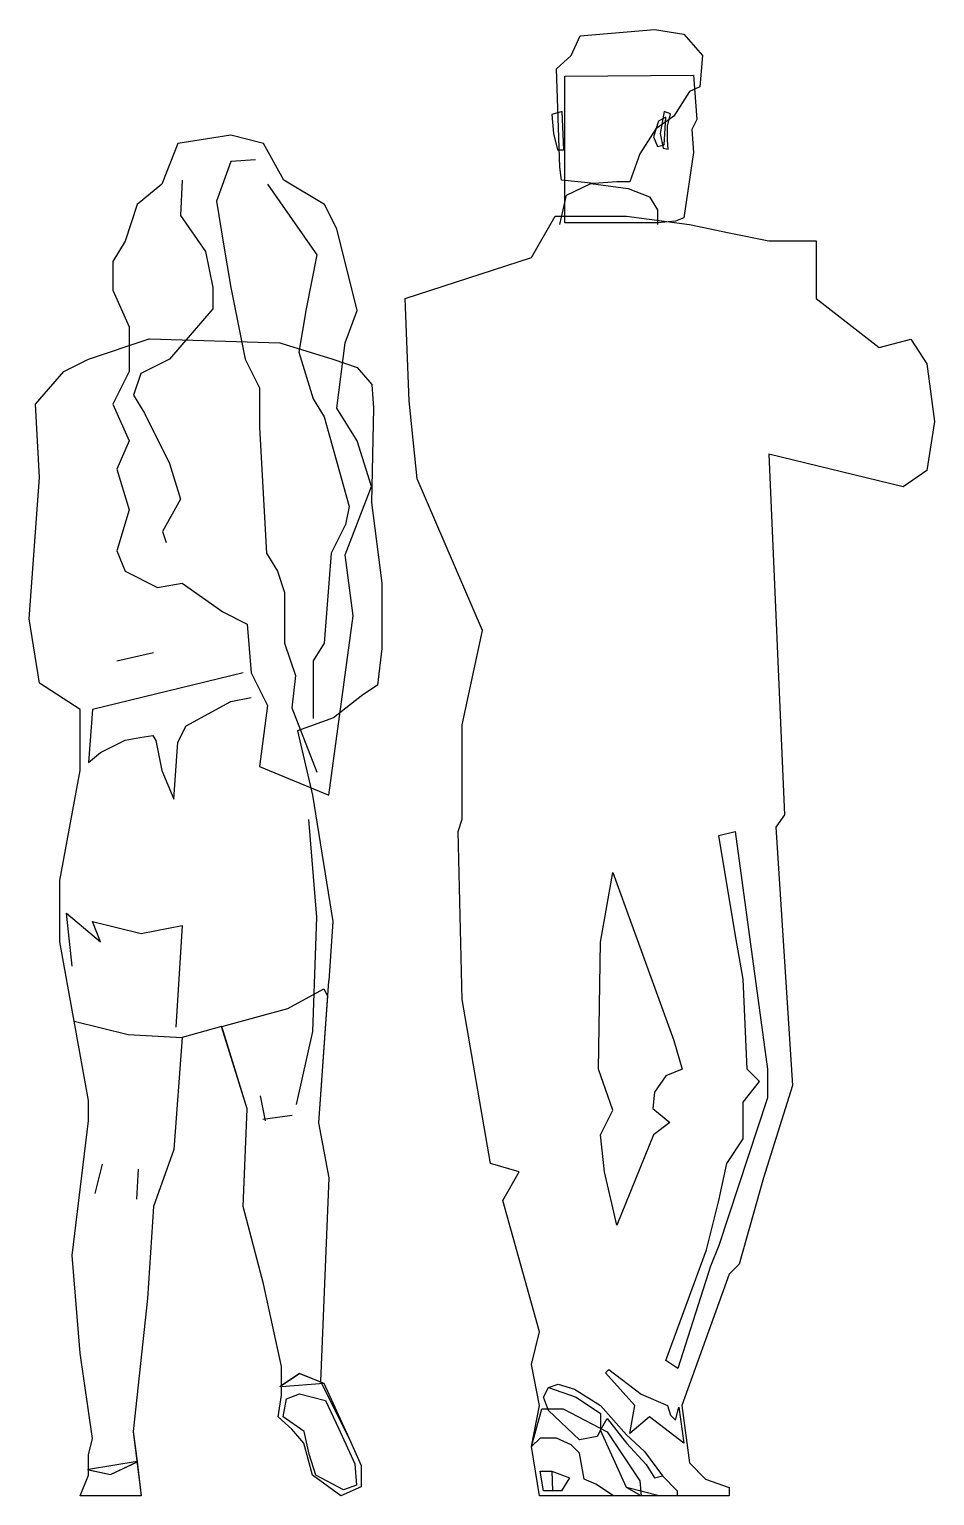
# Model space of a CAD drawing. Extents: x -198.66 to -197.55, y 94.81 to 96.61.
import ezdxf

# ---------------------------------------------------------------- set-up
doc = ezdxf.new("R2010")
doc.units = 0
doc.header["$LTSCALE"] = 0.3
doc.header["$MEASUREMENT"] = 0
doc.layers.add('2', color=2, linetype='CONTINUOUS')

msp = doc.modelspace()

# ---------------------------------------------------------------- linework, layer by layer
at = {"layer": '2', "color": 2, "linetype": 'CONTINUOUS'}
for p, q in [((-197.9824, 96.5996), (-197.8914, 96.6077)), ((-197.8914, 96.6077), (-197.8554, 96.6017)), ((-197.9934, 96.5755), (-197.9824, 96.5996)), ((-197.8554, 96.6017), (-197.8324, 96.5755)), ((-198.0114, 96.5594), (-197.9934, 96.5755)), ((-197.8324, 96.5755), (-197.8354, 96.5372)), ((-198.0074, 96.4386), (-198.0114, 96.5594)), ((-198.0014, 96.5503), (-197.8434, 96.5513)), ((-198.0014, 96.4043), (-198.0014, 96.5503)), ((-197.8354, 96.5372), (-197.8484, 96.5312)), ((-197.8434, 96.5513), (-197.8394, 96.497)), ((-197.8484, 96.5312), (-197.8674, 96.501)), ((-198.0044, 96.507), (-198.0174, 96.503)), ((-198.0174, 96.503), (-198.0154, 96.4798)), ((-198.0024, 96.4597), (-198.0044, 96.507)), ((-197.8674, 96.501), (-197.8894, 96.4854)), ((-197.8774, 96.5), (-197.8864, 96.4949)), ((-197.8794, 96.507), (-197.8844, 96.4798)), ((-197.8714, 96.504), (-197.8794, 96.507)), ((-197.8794, 96.4658), (-197.8774, 96.5)), ((-197.8754, 96.4889), (-197.8714, 96.504)), ((-197.8894, 96.4854), (-197.9094, 96.4547)), ((-197.8864, 96.4949), (-197.8924, 96.4758)), ((-197.8754, 96.4718), (-197.8754, 96.4889)), ((-197.8394, 96.497), (-197.8454, 96.4849)), ((-197.8454, 96.4849), (-197.8434, 96.4567)), ((-198.4761, 96.4677), (-198.4961, 96.4177)), ((-198.4114, 96.4777), (-198.4761, 96.4677)), ((-198.3711, 96.4677), (-198.4114, 96.4777)), ((-198.3461, 96.4227), (-198.3711, 96.4677)), ((-198.0154, 96.4798), (-198.0104, 96.4597)), ((-197.8924, 96.4758), (-197.8874, 96.4637)), ((-197.8874, 96.4637), (-197.8794, 96.4658)), ((-197.8844, 96.4798), (-197.8804, 96.4617)), ((-197.8744, 96.4607), (-197.8754, 96.4718)), ((-198.4114, 96.4453), (-198.429, 96.3968)), ((-198.3811, 96.4477), (-198.4114, 96.4453)), ((-198.0104, 96.4597), (-198.0024, 96.4597)), ((-197.9094, 96.4547), (-197.9214, 96.4205)), ((-197.8804, 96.4617), (-197.8744, 96.4607)), ((-197.8434, 96.4567), (-197.8554, 96.3762)), ((-198.0054, 96.4225), (-198.0074, 96.4386)), ((-198.4961, 96.4177), (-198.5261, 96.3927)), ((-198.4711, 96.4227), (-198.4731, 96.3792)), ((-198.3661, 96.4177), (-198.3056, 96.3307)), ((-198.2961, 96.3927), (-198.3461, 96.4227)), ((-197.9654, 96.4184), (-198.0054, 96.4225)), ((-197.9994, 96.4043), (-197.9694, 96.4184)), ((-197.9694, 96.4184), (-197.9234, 96.4124)), ((-197.9374, 96.4205), (-197.9654, 96.4184)), ((-197.9214, 96.4205), (-197.9374, 96.4205)), ((-197.9234, 96.4124), (-197.8974, 96.4023)), ((-198.5261, 96.3927), (-198.5411, 96.3477)), ((-198.429, 96.3968), (-198.4202, 96.3439)), ((-198.2811, 96.3627), (-198.2961, 96.3927)), ((-198.0074, 96.3681), (-197.9994, 96.4043)), ((-198.0014, 96.3701), (-198.0014, 96.4043)), ((-197.8974, 96.4023), (-197.8874, 96.3862)), ((-198.4731, 96.3792), (-198.4423, 96.3351)), ((-198.0422, 96.3278), (-198.0131, 96.3782)), ((-198.0131, 96.3782), (-197.9258, 96.3782)), ((-197.9258, 96.3782), (-197.8481, 96.3681)), ((-197.8874, 96.3862), (-197.8874, 96.3681)), ((-197.8654, 96.3721), (-197.8874, 96.3701)), ((-197.8554, 96.3762), (-197.8654, 96.3721)), ((-198.2561, 96.2627), (-198.2811, 96.3627)), ((-197.8874, 96.3701), (-198.0014, 96.3701)), ((-197.8481, 96.3681), (-197.7996, 96.358)), ((-197.7996, 96.358), (-197.7511, 96.348)), ((-198.5411, 96.3477), (-198.5561, 96.3227)), ((-198.4202, 96.3439), (-198.4114, 96.291)), ((-197.7511, 96.348), (-197.6929, 96.348)), ((-197.6929, 96.348), (-197.6929, 96.2775)), ((-198.5561, 96.3227), (-198.5561, 96.2877)), ((-198.4423, 96.3351), (-198.4334, 96.291)), ((-198.3056, 96.3307), (-198.3188, 96.2645)), ((-198.1974, 96.2775), (-198.0422, 96.3278)), ((-198.5561, 96.2877), (-198.5361, 96.2427)), ((-198.4334, 96.291), (-198.4334, 96.2645)), ((-198.4114, 96.291), (-198.3938, 96.2028)), ((-198.4334, 96.2645), (-198.4864, 96.2028)), ((-198.3188, 96.2645), (-198.3276, 96.2116)), ((-198.1924, 96.1517), (-198.1974, 96.2775)), ((-197.6929, 96.2775), (-197.6153, 96.2171)), ((-198.2711, 96.2227), (-198.2561, 96.2627)), ((-198.5361, 96.2427), (-198.5361, 96.1877)), ((-198.5861, 96.2027), (-198.5114, 96.2277)), ((-198.5114, 96.2277), (-198.5111, 96.2277)), ((-198.5111, 96.2277), (-198.3511, 96.2227)), ((-198.3511, 96.2227), (-198.2861, 96.2027)), ((-198.3276, 96.2116), (-198.31, 96.1543)), ((-198.2811, 96.1427), (-198.2711, 96.2227)), ((-197.6153, 96.2171), (-197.5765, 96.2272)), ((-197.5765, 96.2272), (-197.5571, 96.197)), ((-198.6161, 96.1877), (-198.5861, 96.2027)), ((-198.4864, 96.2028), (-198.5216, 96.1851)), ((-198.3938, 96.2028), (-198.3761, 96.1675)), ((-198.2861, 96.2027), (-198.2561, 96.1927)), ((-198.2561, 96.1927), (-198.2381, 96.1717)), ((-197.5571, 96.197), (-197.5474, 96.1265)), ((-198.6511, 96.1477), (-198.6161, 96.1877)), ((-198.5361, 96.1877), (-198.5561, 96.1477)), ((-198.5216, 96.1851), (-198.5305, 96.1587)), ((-198.5305, 96.1587), (-198.5172, 96.1366)), ((-198.3761, 96.1675), (-198.3761, 96.119)), ((-198.2381, 96.1717), (-198.2361, 96.1427)), ((-198.6461, 96.0577), (-198.6511, 96.1477)), ((-198.5561, 96.1477), (-198.5361, 96.1027)), ((-198.31, 96.1543), (-198.2967, 96.1322)), ((-198.2561, 96.1027), (-198.2811, 96.1427)), ((-198.2361, 96.1427), (-198.2386, 96.0267)), ((-198.1824, 96.056), (-198.1924, 96.1517)), ((-198.5172, 96.1366), (-198.4864, 96.0749)), ((-198.2967, 96.1322), (-198.2659, 96.022)), ((-197.5474, 96.1265), (-197.5571, 96.0661)), ((-198.5361, 96.1027), (-198.5511, 96.0677)), ((-198.3761, 96.119), (-198.3673, 95.9647)), ((-198.2386, 96.0465), (-198.2561, 96.1027)), ((-197.7511, 96.0862), (-197.7317, 95.6433)), ((-197.5862, 96.046), (-197.7511, 96.0862)), ((-198.5511, 96.0677), (-198.5361, 96.0177)), ((-198.4864, 96.0749), (-198.4731, 96.0308)), ((-197.5571, 96.0661), (-197.5862, 96.046)), ((-198.6586, 95.884), (-198.6461, 96.0577)), ((-198.1024, 95.8698), (-198.1824, 96.056)), ((-198.4731, 96.0308), (-198.4952, 95.9911)), ((-198.2711, 95.9627), (-198.2386, 96.0465)), ((-198.5361, 96.0177), (-198.5511, 95.9677)), ((-198.2659, 96.022), (-198.2703, 95.9999)), ((-198.2386, 96.0267), (-198.2261, 95.9277)), ((-198.2703, 95.9999), (-198.2879, 95.9647)), ((-198.4952, 95.9911), (-198.4908, 95.9779)), ((-198.5511, 95.9677), (-198.5411, 95.9427)), ((-198.3673, 95.9647), (-198.3541, 95.9426)), ((-198.2879, 95.9647), (-198.2967, 95.8544)), ((-198.2611, 95.8877), (-198.2711, 95.9627)), ((-198.5411, 95.9427), (-198.5011, 95.9227)), ((-198.3541, 95.9426), (-198.3452, 95.9162)), ((-198.5011, 95.9227), (-198.4711, 95.9277)), ((-198.4711, 95.9277), (-198.4211, 95.8927)), ((-198.2261, 95.9277), (-198.2261, 95.8477)), ((-198.3452, 95.9162), (-198.3452, 95.8544)), ((-198.4211, 95.8927), (-198.3911, 95.8777)), ((-198.2911, 95.6677), (-198.2611, 95.8877)), ((-198.6461, 95.8052), (-198.6586, 95.884)), ((-198.3911, 95.8777), (-198.3861, 95.8177)), ((-198.1274, 95.754), (-198.1024, 95.8698)), ((-198.3452, 95.8544), (-198.332, 95.8147)), ((-198.2967, 95.8544), (-198.31, 95.8324)), ((-198.5511, 95.8327), (-198.5061, 95.8427)), ((-198.31, 95.8324), (-198.31, 95.7618)), ((-198.2261, 95.8477), (-198.2311, 95.8027)), ((-198.3961, 95.8177), (-198.5811, 95.7727)), ((-198.3861, 95.8177), (-198.3661, 95.7777)), ((-198.332, 95.8147), (-198.3364, 95.775)), ((-198.5961, 95.7727), (-198.6461, 95.8052)), ((-198.2311, 95.8027), (-198.2491, 95.7907)), ((-198.4661, 95.7527), (-198.4111, 95.7827)), ((-198.4111, 95.7827), (-198.3861, 95.7877)), ((-198.2491, 95.7907), (-198.2851, 95.7627)), ((-198.5961, 95.6977), (-198.5961, 95.7727)), ((-198.5811, 95.7727), (-198.5861, 95.7077)), ((-198.3661, 95.7777), (-198.3761, 95.7027)), ((-198.3364, 95.775), (-198.3056, 95.6957)), ((-198.2851, 95.7627), (-198.3296, 95.7464)), ((-198.4761, 95.7327), (-198.4661, 95.7527)), ((-198.3296, 95.7464), (-198.3111, 95.6677)), ((-198.1274, 95.6382), (-198.1274, 95.754)), ((-198.5711, 95.7202), (-198.5411, 95.7352)), ((-198.5411, 95.7352), (-198.5231, 95.7385)), ((-198.5231, 95.7385), (-198.5071, 95.7407)), ((-198.5071, 95.7407), (-198.5031, 95.7346)), ((-198.5031, 95.7346), (-198.4961, 95.6977)), ((-198.4811, 95.6627), (-198.4761, 95.7327)), ((-198.5861, 95.7077), (-198.5711, 95.7202)), ((-198.6211, 95.5627), (-198.5961, 95.6977)), ((-198.4961, 95.6977), (-198.4811, 95.6627)), ((-198.3761, 95.7027), (-198.2911, 95.6677)), ((-198.3111, 95.6677), (-198.2861, 95.5127)), ((-198.3161, 95.6377), (-198.3061, 95.5177)), ((-198.1324, 95.6231), (-198.1274, 95.6382)), ((-197.7317, 95.6433), (-197.7424, 95.6282)), ((-198.1274, 95.4168), (-198.1324, 95.6231)), ((-197.8124, 95.6181), (-197.7924, 95.6231)), ((-197.7924, 95.4973), (-197.8124, 95.6181)), ((-197.7924, 95.6231), (-197.7524, 95.3312)), ((-197.7424, 95.6282), (-197.722, 95.3111)), ((-198.6211, 95.4877), (-198.6211, 95.5627)), ((-197.9574, 95.4872), (-197.9424, 95.5728)), ((-197.9424, 95.5728), (-197.8674, 95.3664)), ((-198.6061, 95.4577), (-198.6131, 95.5227)), ((-198.6131, 95.5227), (-198.5711, 95.4877)), ((-198.5811, 95.5127), (-198.5211, 95.4977)), ((-198.5711, 95.4877), (-198.5811, 95.5127)), ((-198.3061, 95.5177), (-198.3111, 95.3777)), ((-198.2861, 95.5127), (-198.2911, 95.4397)), ((-198.5211, 95.4977), (-198.4711, 95.5077)), ((-198.4711, 95.5077), (-198.4786, 95.3827)), ((-197.7824, 95.4419), (-197.7924, 95.4973)), ((-198.5861, 95.2927), (-198.6211, 95.4877)), ((-197.9599, 95.3312), (-197.9574, 95.4872)), ((-198.2913, 95.4394), (-198.3036, 95.2652)), ((-198.2911, 95.4397), (-198.2913, 95.4394)), ((-197.7774, 95.3312), (-197.7824, 95.4419)), ((-198.3411, 95.4057), (-198.2971, 95.4297)), ((-198.2926, 95.4213), (-198.3036, 95.2652)), ((-198.2971, 95.4297), (-198.2926, 95.4213)), ((-198.4224, 95.3835), (-198.3411, 95.4057)), ((-198.0924, 95.2154), (-198.1274, 95.4168)), ((-198.6036, 95.3902), (-198.5704, 95.3819)), ((-198.5861, 95.2927), (-198.6036, 95.3902)), ((-198.4225, 95.3837), (-198.4711, 95.3702)), ((-198.3911, 95.2827), (-198.4225, 95.3837)), ((-198.3911, 95.2827), (-198.4224, 95.3835)), ((-198.5704, 95.3819), (-198.5371, 95.3737)), ((-198.5371, 95.3737), (-198.4711, 95.3702)), ((-198.4711, 95.3702), (-198.4811, 95.2327)), ((-198.4711, 95.3702), (-198.4811, 95.2327)), ((-198.3111, 95.3777), (-198.3311, 95.2877)), ((-197.8674, 95.3664), (-197.8574, 95.3312)), ((-197.9424, 95.2809), (-197.9599, 95.3312)), ((-197.8574, 95.3312), (-197.8774, 95.3231)), ((-197.7624, 95.3161), (-197.7774, 95.3312)), ((-197.7524, 95.3312), (-197.7524, 95.296)), ((-197.8774, 95.3231), (-197.8914, 95.303)), ((-197.7824, 95.2909), (-197.7624, 95.3161)), ((-197.722, 95.3111), (-197.7574, 95.1978)), ((-198.5861, 95.2677), (-198.5861, 95.2927)), ((-198.5861, 95.2677), (-198.5861, 95.2927)), ((-198.3751, 95.2987), (-198.3691, 95.2677)), ((-197.8914, 95.303), (-197.8934, 95.2829)), ((-197.7524, 95.296), (-197.8124, 95.1147)), ((-198.3961, 95.1627), (-198.3911, 95.2827)), ((-198.3961, 95.1627), (-198.3911, 95.2827)), ((-198.3721, 95.2697), (-198.3361, 95.2747)), ((-197.9574, 95.2507), (-197.9424, 95.2809)), ((-197.8934, 95.2829), (-197.8724, 95.2658)), ((-197.7824, 95.2456), (-197.7824, 95.2909)), ((-198.6061, 95.1027), (-198.5861, 95.2677)), ((-198.6061, 95.1027), (-198.5861, 95.2677)), ((-198.3036, 95.2652), (-198.2911, 95.1977)), ((-198.3036, 95.2652), (-198.2911, 95.1977)), ((-197.8724, 95.2658), (-197.8924, 95.2507)), ((-197.9524, 95.2054), (-197.9574, 95.2507)), ((-197.8924, 95.2507), (-197.9374, 95.1399)), ((-197.8024, 95.2154), (-197.7824, 95.2456)), ((-198.4811, 95.2327), (-198.5061, 95.1627)), ((-198.4811, 95.2327), (-198.5061, 95.1627)), ((-198.5691, 95.2147), (-198.5781, 95.1787)), ((-198.5251, 95.2087), (-198.5271, 95.1717)), ((-198.0574, 95.2054), (-198.0924, 95.2154)), ((-198.0774, 95.1701), (-198.0574, 95.2054)), ((-197.9374, 95.1399), (-197.9524, 95.2054)), ((-197.8124, 95.1701), (-197.8024, 95.2154)), ((-198.2911, 95.1977), (-198.3011, 94.9477)), ((-198.2911, 95.1977), (-198.3011, 94.9477)), ((-197.7574, 95.1978), (-197.7874, 95.0921)), ((-198.0325, 95.009), (-198.0774, 95.1701)), ((-197.8274, 95.1097), (-197.8124, 95.1701)), ((-198.5061, 95.1627), (-198.5136, 95.0497)), ((-198.5061, 95.1627), (-198.5136, 95.0497)), ((-198.3711, 95.0677), (-198.3961, 95.1627)), ((-198.3711, 95.0677), (-198.3961, 95.1627)), ((-197.8124, 95.1147), (-197.8224, 95.0896)), ((-198.5961, 94.9827), (-198.6061, 95.1027)), ((-198.5961, 94.9827), (-198.6061, 95.1027)), ((-197.8774, 94.9738), (-197.8274, 95.1097)), ((-197.8224, 95.0896), (-197.8624, 94.9637)), ((-197.7996, 95.0795), (-197.8578, 94.9184)), ((-197.7874, 95.0921), (-197.7996, 95.0795)), ((-198.3491, 94.9662), (-198.3711, 95.0677)), ((-198.3491, 94.9662), (-198.3711, 95.0677)), ((-198.5136, 95.0497), (-198.5311, 94.8867)), ((-198.5136, 95.0497), (-198.5311, 94.8867)), ((-198.0422, 94.9688), (-198.0325, 95.009)), ((-198.5811, 94.8777), (-198.5961, 94.9827)), ((-198.5811, 94.8777), (-198.5961, 94.9827)), ((-198.0325, 94.9184), (-198.0422, 94.9688)), ((-197.8624, 94.9637), (-197.8774, 94.9738)), ((-198.3511, 94.9417), (-198.3271, 94.9577)), ((-198.3491, 94.943), (-198.3491, 94.9662)), ((-198.3491, 94.9312), (-198.3491, 94.9662)), ((-198.3271, 94.9577), (-198.3491, 94.943)), ((-198.3271, 94.9577), (-198.2971, 94.9457)), ((-198.3008, 94.9472), (-198.3271, 94.9577)), ((-197.9514, 94.9587), (-197.9474, 94.9627)), ((-197.9154, 94.9184), (-197.9514, 94.9587)), ((-197.9474, 94.9627), (-197.9074, 94.9325)), ((-198.3491, 94.9418), (-198.2971, 94.9457)), ((-198.3491, 94.9312), (-198.3491, 94.9418)), ((-198.3431, 94.9267), (-198.3271, 94.9327)), ((-198.3271, 94.9327), (-198.2951, 94.9247)), ((-198.3011, 94.9477), (-198.3008, 94.9472)), ((-198.3011, 94.9477), (-198.2661, 94.8777)), ((-198.2971, 94.9457), (-198.2661, 94.8777)), ((-198.0274, 94.9285), (-198.0214, 94.9406)), ((-198.0214, 94.9406), (-198.0094, 94.9446)), ((-198.0214, 94.9406), (-197.9874, 94.9285)), ((-198.0094, 94.9446), (-197.9894, 94.9386)), ((-197.9894, 94.9386), (-197.9574, 94.9184)), ((-197.9074, 94.9325), (-197.8754, 94.9184)), ((-198.3531, 94.9047), (-198.3491, 94.9312)), ((-198.3531, 94.9047), (-198.3491, 94.9312)), ((-198.3471, 94.9047), (-198.3431, 94.9267)), ((-198.2951, 94.9247), (-198.2791, 94.8907)), ((-198.0422, 94.8681), (-198.0325, 94.9184)), ((-198.0422, 94.8681), (-198.0294, 94.9144)), ((-198.0294, 94.9144), (-198.0034, 94.9144)), ((-198.0214, 94.9124), (-198.0274, 94.9285)), ((-198.0034, 94.9144), (-197.9494, 94.8862)), ((-197.9874, 94.9285), (-197.9574, 94.9084)), ((-197.9574, 94.9184), (-197.9254, 94.8822)), ((-197.9214, 94.8842), (-197.9154, 94.9184)), ((-197.8754, 94.9184), (-197.8714, 94.9064)), ((-197.8654, 94.9003), (-197.8614, 94.9164)), ((-197.8614, 94.9164), (-197.8554, 94.8721)), ((-197.8578, 94.9184), (-197.8481, 94.848)), ((-198.3363, 94.8892), (-198.3531, 94.9047)), ((-198.3363, 94.8892), (-198.3531, 94.9047)), ((-198.3211, 94.8867), (-198.3471, 94.9047)), ((-197.9834, 94.8762), (-198.0214, 94.9124)), ((-197.9574, 94.9084), (-197.9574, 94.8882)), ((-197.9574, 94.8882), (-197.9494, 94.9023)), ((-197.9494, 94.9023), (-197.9254, 94.8721)), ((-197.8974, 94.9043), (-197.9214, 94.8842)), ((-197.8554, 94.8721), (-197.8974, 94.9043)), ((-197.8714, 94.9064), (-197.8654, 94.9003)), ((-198.5311, 94.8867), (-198.5264, 94.8495)), ((-198.5311, 94.8867), (-198.5211, 94.8077)), ((-198.3218, 94.8722), (-198.3363, 94.8892)), ((-198.3218, 94.8722), (-198.3363, 94.8892)), ((-198.3151, 94.8587), (-198.3211, 94.8867)), ((-198.2791, 94.8907), (-198.2591, 94.8467)), ((-198.0314, 94.8782), (-198.0422, 94.8681)), ((-198.0114, 94.8782), (-198.0314, 94.8782)), ((-197.9934, 94.8701), (-198.0114, 94.8782)), ((-197.9614, 94.8802), (-197.9834, 94.8762)), ((-197.9574, 94.8882), (-197.9614, 94.8802)), ((-197.9254, 94.8178), (-197.9574, 94.8882)), ((-197.9494, 94.8862), (-197.9094, 94.8258)), ((-197.9254, 94.8822), (-197.9034, 94.8621)), ((-198.5861, 94.8577), (-198.5811, 94.8777)), ((-198.5861, 94.8577), (-198.5811, 94.8777)), ((-198.3111, 94.8327), (-198.3218, 94.8722)), ((-198.3111, 94.8327), (-198.3218, 94.8722)), ((-198.2661, 94.8777), (-198.2511, 94.8447)), ((-198.2661, 94.8777), (-198.2511, 94.8447)), ((-198.0325, 94.8077), (-198.0422, 94.8681)), ((-197.9834, 94.86), (-197.9934, 94.8701)), ((-197.9774, 94.8278), (-197.9834, 94.86)), ((-197.9254, 94.8721), (-197.9014, 94.846)), ((-197.9034, 94.8621), (-197.8814, 94.8319)), ((-198.5861, 94.8399), (-198.5861, 94.8577)), ((-198.5861, 94.8327), (-198.5861, 94.8577)), ((-198.5264, 94.8495), (-198.5861, 94.8399)), ((-198.5591, 94.8337), (-198.5251, 94.8497)), ((-198.5591, 94.8337), (-198.5263, 94.8491)), ((-198.5263, 94.8491), (-198.5211, 94.8077)), ((-198.3071, 94.8327), (-198.3151, 94.8587)), ((-198.2591, 94.8467), (-198.2571, 94.8207)), ((-198.2511, 94.8447), (-198.2511, 94.8187)), ((-198.2511, 94.8447), (-198.2511, 94.8187)), ((-197.9014, 94.846), (-197.8914, 94.8298)), ((-197.8481, 94.848), (-197.8287, 94.8278)), ((-198.5961, 94.8077), (-198.5861, 94.8327)), ((-198.5961, 94.8077), (-198.5861, 94.8327)), ((-198.5871, 94.8397), (-198.5591, 94.8337)), ((-198.5861, 94.8395), (-198.5591, 94.8337)), ((-198.5861, 94.8327), (-198.5861, 94.8395)), ((-198.2761, 94.8077), (-198.3111, 94.8327)), ((-198.2761, 94.8077), (-198.3111, 94.8327)), ((-198.2731, 94.8147), (-198.3071, 94.8327)), ((-198.0274, 94.8137), (-198.0314, 94.8379)), ((-198.0314, 94.8379), (-198.0174, 94.8379)), ((-198.0174, 94.8379), (-198.0164, 94.8137)), ((-198.0174, 94.8379), (-197.9954, 94.8298)), ((-197.9954, 94.8298), (-198.0054, 94.8137)), ((-197.9634, 94.8218), (-197.9774, 94.8278)), ((-197.9094, 94.8258), (-197.9074, 94.8077)), ((-197.8914, 94.8298), (-197.8814, 94.8319)), ((-197.8814, 94.8319), (-197.8634, 94.8137)), ((-197.8287, 94.8278), (-197.7996, 94.8178)), ((-198.5211, 94.8077), (-198.5961, 94.8077)), ((-198.5211, 94.8077), (-198.5961, 94.8077)), ((-198.2511, 94.8187), (-198.2761, 94.8077)), ((-198.2511, 94.8187), (-198.2761, 94.8077)), ((-198.2571, 94.8207), (-198.2731, 94.8147)), ((-197.9355, 94.8077), (-198.0325, 94.8077)), ((-198.0054, 94.8137), (-198.0274, 94.8137)), ((-197.9414, 94.8077), (-197.9634, 94.8218)), ((-197.9074, 94.8077), (-197.9414, 94.8077)), ((-197.7996, 94.8077), (-197.9355, 94.8077)), ((-197.8854, 94.8077), (-197.9254, 94.8178)), ((-197.9074, 94.8077), (-197.9254, 94.8178)), ((-197.8634, 94.8077), (-197.9074, 94.8077)), ((-197.8634, 94.8137), (-197.8634, 94.8077)), ((-197.7996, 94.8178), (-197.7996, 94.8077))]:
    msp.add_line(p, q, dxfattribs=at)

doc.saveas('drawing.dxf')
